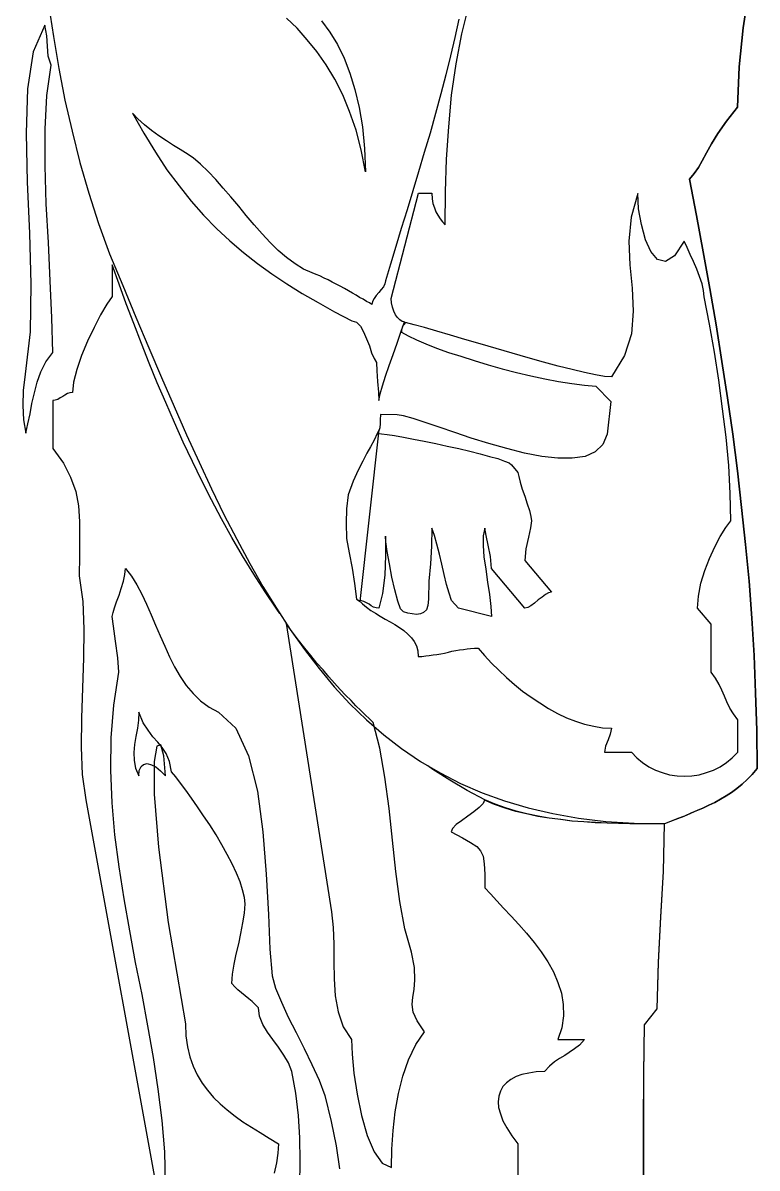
# Model space of a CAD drawing. Extents: x -2825 to -2165, y -3423 to -1661.
# Drawn here: x -2571 to -2173, y -2982 to -2361 of the extents above; entities that cross this region are included whole.
import ezdxf

# ---------------------------------------------------------------- set-up
doc = ezdxf.new("R2010")
doc.units = 0
doc.header["$LTSCALE"] = 1270
doc.header["$MEASUREMENT"] = 0
doc.layers.get('0').update_dxf_attribs({"linetype": 'CONTINUOUS'})

msp = doc.modelspace()

# ---------------------------------------------------------------- linework, layer by layer
at = {"linetype": 'CONTINUOUS'}
for p, q in [((-2177.66, -2343.85), (-2180.78, -2364.08)), ((-2180.78, -2364.08), (-2177.66, -2343.85)), ((-2557.11, -2351.44), (-2554.39, -2368.75)), ((-2333.06, -2367.19), (-2329.17, -2351.44)), ((-2559.06, -2362.52), (-2565.28, -2377.11)), ((-2557.89, -2368.36), (-2559.06, -2362.52)), ((-2422.33, -2364.27), (-2428.16, -2358.83)), ((-2416.88, -2370.5), (-2422.33, -2364.27)), ((-2409.11, -2360.19), (-2404.64, -2366.42)), ((-2334.81, -2359.41), (-2336.95, -2369.33)), ((-2180.78, -2364.08), (-2182.91, -2385.09)), ((-2182.91, -2385.09), (-2180.78, -2364.08)), ((-2557.69, -2374), (-2557.89, -2368.36)), ((-2554.39, -2368.75), (-2551.47, -2386.06)), ((-2411.63, -2376.92), (-2416.88, -2370.5)), ((-2404.64, -2366.42), (-2400.55, -2373.03)), ((-2336.95, -2369.33), (-2339.29, -2379.25)), ((-2336.17, -2383.53), (-2333.06, -2367.19)), ((-2557.3, -2379.44), (-2557.69, -2374)), ((-2406.58, -2384.11), (-2411.63, -2376.92)), ((-2400.55, -2373.03), (-2396.85, -2380.42)), ((-2565.28, -2377.11), (-2568.39, -2397.14)), ((-2555.56, -2384.3), (-2557.3, -2379.44)), ((-2396.85, -2380.42), (-2393.74, -2388.58)), ((-2339.29, -2379.25), (-2341.81, -2389.56)), ((-2557.89, -2400.65), (-2555.56, -2384.3)), ((-2551.47, -2386.06), (-2548.16, -2403.17)), ((-2401.91, -2391.89), (-2406.58, -2384.11)), ((-2393.74, -2388.58), (-2391.02, -2397.53)), ((-2338.7, -2400.45), (-2336.17, -2383.53)), ((-2182.91, -2385.09), (-2183.89, -2407.06)), ((-2183.89, -2407.06), (-2182.91, -2385.09)), ((-2397.63, -2400.26), (-2401.91, -2391.89)), ((-2341.81, -2389.56), (-2344.54, -2399.87)), ((-2568.39, -2397.14), (-2569.17, -2421.07)), ((-2558.86, -2418.92), (-2557.89, -2400.65)), ((-2393.94, -2409.39), (-2397.63, -2400.26)), ((-2391.02, -2397.53), (-2388.68, -2407.26)), ((-2344.54, -2399.87), (-2347.45, -2410.37)), ((-2340.26, -2417.76), (-2338.7, -2400.45)), ((-2548.16, -2403.17), (-2544.28, -2420.1)), ((-2388.68, -2407.26), (-2386.93, -2417.76)), ((-2183.89, -2407.06), (-2189.73, -2414.65)), ((-2189.73, -2414.65), (-2183.89, -2407.06)), ((-2511.6, -2410.18), (-2505.38, -2421.07)), ((-2508.68, -2413.28), (-2511.6, -2410.18)), ((-2504.99, -2416.59), (-2508.68, -2413.28)), ((-2390.44, -2419.51), (-2393.94, -2409.39)), ((-2347.45, -2410.37), (-2350.37, -2421.07)), ((-2558.86, -2438.76), (-2558.86, -2418.92)), ((-2544.28, -2420.1), (-2540, -2437.02)), ((-2501.29, -2419.7), (-2504.99, -2416.59)), ((-2497.21, -2422.62), (-2501.29, -2419.7)), ((-2387.71, -2430.21), (-2390.44, -2419.51)), ((-2386.93, -2417.76), (-2385.96, -2429.43)), ((-2341.42, -2435.27), (-2340.26, -2417.76)), ((-2189.73, -2414.65), (-2194.39, -2421.26)), ((-2194.39, -2421.26), (-2189.73, -2414.65)), ((-2569.17, -2421.07), (-2568.59, -2447.71)), ((-2505.38, -2421.07), (-2499.16, -2431.38)), ((-2493.12, -2425.35), (-2497.21, -2422.62)), ((-2489.43, -2427.87), (-2493.12, -2425.35)), ((-2350.37, -2421.07), (-2353.48, -2431.57)), ((-2194.39, -2421.26), (-2197.89, -2426.9)), ((-2197.89, -2426.9), (-2194.39, -2421.26)), ((-2499.16, -2431.38), (-2492.93, -2440.91)), ((-2485.74, -2430.01), (-2489.43, -2427.87)), ((-2482.81, -2431.76), (-2485.74, -2430.01)), ((-2478.73, -2434.48), (-2482.81, -2431.76)), ((-2385.38, -2442.07), (-2387.71, -2430.21)), ((-2385.96, -2429.43), (-2385.38, -2442.07)), ((-2353.48, -2431.57), (-2356.59, -2442.07)), ((-2200.61, -2431.76), (-2202.94, -2436.04)), ((-2202.94, -2436.04), (-2200.61, -2431.76)), ((-2197.89, -2426.9), (-2200.61, -2431.76)), ((-2200.61, -2431.76), (-2197.89, -2426.9)), ((-2558.28, -2459.38), (-2558.86, -2438.76)), ((-2540, -2437.02), (-2535.14, -2453.54)), ((-2474.65, -2437.99), (-2478.73, -2434.48)), ((-2470.57, -2441.88), (-2474.65, -2437.99)), ((-2342.01, -2452.96), (-2341.42, -2435.27)), ((-2202.94, -2436.04), (-2204.89, -2439.74)), ((-2204.89, -2439.74), (-2202.94, -2436.04)), ((-2492.93, -2440.91), (-2486.32, -2449.65)), ((-2466.48, -2446.16), (-2470.57, -2441.88)), ((-2356.59, -2442.07), (-2359.71, -2452.38)), ((-2207.22, -2443.04), (-2209.76, -2445.96)), ((-2209.76, -2445.96), (-2207.22, -2443.04)), ((-2204.89, -2439.74), (-2207.22, -2443.04)), ((-2207.22, -2443.04), (-2204.89, -2439.74)), ((-2568.59, -2447.71), (-2567.42, -2475.33)), ((-2486.32, -2449.65), (-2479.71, -2458.02)), ((-2462.39, -2450.83), (-2466.48, -2446.16)), ((-2458.31, -2455.69), (-2462.39, -2450.83)), ((-2209.76, -2445.96), (-2206.06, -2465.8)), ((-2206.06, -2465.8), (-2209.76, -2445.96)), ((-2535.14, -2453.54), (-2529.89, -2470.08)), ((-2454.03, -2460.75), (-2458.31, -2455.69)), ((-2371.37, -2510.73), (-2356.59, -2453.54)), ((-2359.71, -2452.38), (-2362.81, -2462.69)), ((-2356.59, -2453.54), (-2349.4, -2453.54)), ((-2349.4, -2453.54), (-2349.21, -2456.66)), ((-2349.21, -2456.66), (-2348.81, -2459.18)), ((-2342.2, -2470.86), (-2342.01, -2452.96)), ((-2237.76, -2453.74), (-2241.46, -2466.58)), ((-2237.37, -2462.1), (-2237.76, -2453.74)), ((-2557.11, -2480.39), (-2558.28, -2459.38)), ((-2479.71, -2458.02), (-2473.09, -2465.61)), ((-2449.95, -2465.8), (-2454.03, -2460.75)), ((-2362.81, -2462.69), (-2365.93, -2472.8)), ((-2348.81, -2459.18), (-2348.03, -2461.52)), ((-2348.03, -2461.52), (-2347.26, -2463.66)), ((-2347.26, -2463.66), (-2346.09, -2465.61)), ((-2235.82, -2470.66), (-2237.37, -2462.1)), ((-2473.09, -2465.61), (-2466.09, -2472.8)), ((-2445.67, -2470.86), (-2449.95, -2465.8)), ((-2346.09, -2465.61), (-2344.93, -2467.55)), ((-2344.93, -2467.55), (-2343.56, -2469.1)), ((-2343.56, -2469.1), (-2342.2, -2470.86)), ((-2241.46, -2466.58), (-2242.62, -2479.61)), ((-2206.06, -2465.8), (-2202.36, -2485.45)), ((-2202.36, -2485.45), (-2206.06, -2465.8)), ((-2567.42, -2475.33), (-2566.64, -2502.95)), ((-2529.89, -2470.08), (-2524.05, -2486.42)), ((-2466.09, -2472.8), (-2458.9, -2479.41)), ((-2441.39, -2475.72), (-2445.67, -2470.86)), ((-2436.92, -2480.39), (-2441.39, -2475.72)), ((-2365.93, -2472.8), (-2368.85, -2482.52)), ((-2233.67, -2478.83), (-2235.82, -2470.66)), ((-2556.14, -2501.2), (-2557.11, -2480.39)), ((-2458.9, -2479.41), (-2451.5, -2485.83)), ((-2432.64, -2484.66), (-2436.92, -2480.39)), ((-2242.62, -2479.61), (-2242.04, -2492.44)), ((-2230.76, -2485.25), (-2233.67, -2478.83)), ((-2212.67, -2479.61), (-2217.92, -2487.58)), ((-2211.12, -2483.11), (-2212.67, -2479.61)), ((-2524.05, -2486.42), (-2516.85, -2503.72)), ((-2451.5, -2485.83), (-2443.92, -2491.67)), ((-2428.16, -2488.55), (-2432.64, -2484.66)), ((-2423.5, -2491.86), (-2428.16, -2488.55)), ((-2368.85, -2482.52), (-2371.76, -2492.06)), ((-2227.06, -2489.52), (-2230.76, -2485.25)), ((-2217.92, -2487.58), (-2222.78, -2490.7)), ((-2209.37, -2486.8), (-2211.12, -2483.11)), ((-2207.61, -2490.7), (-2209.37, -2486.8)), ((-2202.36, -2485.45), (-2198.86, -2505.28)), ((-2198.86, -2505.28), (-2202.36, -2485.45)), ((-2522.49, -2492.44), (-2522.49, -2509.56)), ((-2518.8, -2502.95), (-2522.49, -2492.44)), ((-2443.92, -2491.67), (-2436.14, -2497.31)), ((-2418.83, -2494.78), (-2423.5, -2491.86)), ((-2414.16, -2496.72), (-2418.83, -2494.78)), ((-2371.76, -2492.06), (-2374.49, -2501.2)), ((-2242.04, -2492.44), (-2240.87, -2505.09)), ((-2222.78, -2490.7), (-2227.06, -2489.52)), ((-2205.87, -2494.78), (-2207.61, -2490.7)), ((-2204.31, -2498.86), (-2205.87, -2494.78)), ((-2436.14, -2497.31), (-2427.97, -2502.75)), ((-2412.02, -2497.69), (-2414.16, -2496.72)), ((-2410.08, -2498.47), (-2412.02, -2497.69)), ((-2407.74, -2499.64), (-2410.08, -2498.47)), ((-2405.61, -2500.62), (-2407.74, -2499.64)), ((-2403.46, -2501.78), (-2405.61, -2500.62)), ((-2202.94, -2502.75), (-2204.31, -2498.86)), ((-2566.64, -2502.95), (-2567.03, -2528.81)), ((-2555.17, -2521.23), (-2556.14, -2501.2)), ((-2514.91, -2513.64), (-2518.8, -2502.95)), ((-2516.85, -2503.72), (-2509.66, -2520.84)), ((-2427.97, -2502.75), (-2419.61, -2508)), ((-2401.13, -2502.95), (-2403.46, -2501.78)), ((-2398.99, -2504.11), (-2401.13, -2502.95)), ((-2396.66, -2505.28), (-2398.99, -2504.11)), ((-2394.52, -2506.64), (-2396.66, -2505.28)), ((-2392.38, -2507.81), (-2394.52, -2506.64)), ((-2376.82, -2505.87), (-2378.18, -2507.42)), ((-2375.65, -2504.3), (-2376.82, -2505.87)), ((-2374.88, -2502.75), (-2375.65, -2504.3)), ((-2374.49, -2501.2), (-2374.88, -2502.75)), ((-2240.87, -2505.09), (-2240.29, -2517.53)), ((-2202.17, -2506.45), (-2202.94, -2502.75)), ((-2201.78, -2509.75), (-2202.17, -2506.45)), ((-2198.86, -2505.28), (-2195.36, -2524.92)), ((-2195.36, -2524.92), (-2198.86, -2505.28)), ((-2522.49, -2509.56), (-2525.41, -2513.83)), ((-2419.61, -2508), (-2411.05, -2512.86)), ((-2411.05, -2512.86), (-2402.1, -2517.92)), ((-2390.44, -2508.97), (-2392.38, -2507.81)), ((-2388.49, -2510.14), (-2390.44, -2508.97)), ((-2386.54, -2511.12), (-2388.49, -2510.14)), ((-2384.8, -2512.28), (-2386.54, -2511.12)), ((-2383.23, -2513.06), (-2384.8, -2512.28)), ((-2381.88, -2514.03), (-2383.23, -2513.06)), ((-2381.49, -2512.28), (-2381.88, -2514.03)), ((-2380.71, -2510.73), (-2381.49, -2512.28)), ((-2379.55, -2509.17), (-2380.71, -2510.73)), ((-2378.18, -2507.42), (-2379.55, -2509.17)), ((-2371.18, -2513.06), (-2371.37, -2510.73)), ((-2370.79, -2515.4), (-2371.18, -2513.06)), ((-2199.06, -2524.53), (-2201.78, -2509.75)), ((-2528.91, -2519.48), (-2532.41, -2526.48)), ((-2525.41, -2513.83), (-2528.91, -2519.48)), ((-2510.82, -2524.34), (-2514.91, -2513.64)), ((-2402.1, -2517.92), (-2392.77, -2522.78)), ((-2370.02, -2517.53), (-2370.79, -2515.4)), ((-2369.04, -2519.48), (-2370.02, -2517.53)), ((-2368.06, -2521.04), (-2369.04, -2519.48)), ((-2240.29, -2517.53), (-2241.26, -2529.79)), ((-2554.78, -2539.9), (-2555.17, -2521.23)), ((-2506.74, -2535.04), (-2510.82, -2524.34)), ((-2509.66, -2520.84), (-2502.65, -2537.37)), ((-2392.77, -2522.78), (-2390.24, -2523.56)), ((-2390.24, -2523.56), (-2388.1, -2525.7)), ((-2388.1, -2525.7), (-2386.35, -2528.81)), ((-2366.71, -2522.2), (-2368.06, -2521.04)), ((-2365.54, -2523.17), (-2366.71, -2522.2)), ((-2366.12, -2529), (-2364.18, -2523.37)), ((-2364.18, -2523.37), (-2365.54, -2523.17)), ((-2364.77, -2524.92), (-2365.54, -2526.29)), ((-2363.59, -2523.75), (-2364.77, -2524.92)), ((-2358.93, -2524.92), (-2363.59, -2523.75)), ((-2353.28, -2526.48), (-2358.93, -2524.92)), ((-2196.33, -2539.7), (-2199.06, -2524.53)), ((-2195.36, -2524.92), (-2192.25, -2544.76)), ((-2192.25, -2544.76), (-2195.36, -2524.92)), ((-2567.03, -2528.81), (-2569.76, -2551.76)), ((-2532.41, -2526.48), (-2535.91, -2533.87)), ((-2386.35, -2528.81), (-2384.8, -2532.51)), ((-2368.26, -2534.84), (-2366.12, -2529)), ((-2365.54, -2526.29), (-2365.74, -2527.84)), ((-2365.74, -2527.84), (-2365.74, -2529)), ((-2365.74, -2529), (-2362.23, -2530.96)), ((-2362.23, -2530.96), (-2357.76, -2533.09)), ((-2346.67, -2528.42), (-2353.28, -2526.48)), ((-2339.29, -2530.57), (-2346.67, -2528.42)), ((-2331.5, -2532.9), (-2339.29, -2530.57)), ((-2241.26, -2529.79), (-2244.96, -2541.65)), ((-2535.91, -2533.87), (-2539.22, -2541.65)), ((-2502.46, -2545.74), (-2506.74, -2535.04)), ((-2502.65, -2537.37), (-2495.85, -2553.51)), ((-2384.8, -2532.51), (-2383.23, -2536.4)), ((-2383.23, -2536.4), (-2382.07, -2540.1)), ((-2370.4, -2541.07), (-2368.26, -2534.84)), ((-2357.76, -2533.09), (-2352.7, -2535.23)), ((-2352.7, -2535.23), (-2346.87, -2537.56)), ((-2346.87, -2537.56), (-2340.45, -2539.9)), ((-2323.14, -2535.23), (-2331.5, -2532.9)), ((-2314.59, -2537.76), (-2323.14, -2535.23)), ((-2305.83, -2540.29), (-2314.59, -2537.76)), ((-2558.47, -2544.96), (-2554.78, -2539.9)), ((-2539.22, -2541.65), (-2541.75, -2549.23)), ((-2382.07, -2540.1), (-2380.71, -2543.2)), ((-2380.71, -2543.2), (-2379.35, -2545.35)), ((-2372.54, -2547.1), (-2370.4, -2541.07)), ((-2340.45, -2539.9), (-2333.64, -2542.04)), ((-2333.64, -2542.04), (-2326.45, -2544.37)), ((-2326.45, -2544.37), (-2318.86, -2546.71)), ((-2297.27, -2542.82), (-2305.83, -2540.29)), ((-2288.91, -2545.15), (-2297.27, -2542.82)), ((-2244.96, -2541.65), (-2252.15, -2553.12)), ((-2194, -2554.88), (-2196.33, -2539.7)), ((-2563.14, -2556.04), (-2561.2, -2550.41)), ((-2561.2, -2550.41), (-2558.47, -2544.96)), ((-2541.75, -2549.23), (-2543.5, -2556.04)), ((-2498.18, -2556.43), (-2502.46, -2545.74)), ((-2379.35, -2545.35), (-2379.16, -2549.82)), ((-2379.16, -2549.82), (-2378.76, -2555.66)), ((-2374.49, -2552.73), (-2372.54, -2547.1)), ((-2318.86, -2546.71), (-2311.28, -2548.84)), ((-2311.28, -2548.84), (-2303.5, -2550.79)), ((-2280.94, -2547.29), (-2288.91, -2545.15)), ((-2273.35, -2549.23), (-2280.94, -2547.29)), ((-2266.74, -2550.79), (-2273.35, -2549.23)), ((-2192.25, -2544.76), (-2189.14, -2564.6)), ((-2189.14, -2564.6), (-2192.25, -2544.76)), ((-2569.76, -2551.76), (-2570.73, -2560.52)), ((-2564.7, -2561.88), (-2563.14, -2556.04)), ((-2543.5, -2556.04), (-2544.08, -2561.68)), ((-2493.51, -2567.13), (-2498.18, -2556.43)), ((-2495.85, -2553.51), (-2489.04, -2569.26)), ((-2378.76, -2555.66), (-2378.37, -2561.49)), ((-2376.04, -2557.99), (-2374.49, -2552.73)), ((-2303.5, -2550.79), (-2295.72, -2552.54)), ((-2295.72, -2552.54), (-2288.13, -2554.29)), ((-2288.13, -2554.29), (-2280.74, -2555.66)), ((-2280.74, -2555.66), (-2273.54, -2556.82)), ((-2273.54, -2556.82), (-2266.74, -2557.6)), ((-2260.71, -2552.15), (-2266.74, -2550.79)), ((-2255.85, -2552.93), (-2260.71, -2552.15)), ((-2252.15, -2553.12), (-2255.85, -2552.93)), ((-2191.86, -2570.44), (-2194, -2554.88)), ((-2570.73, -2560.52), (-2570.92, -2568.68)), ((-2566.06, -2567.52), (-2564.7, -2561.88)), ((-2548.16, -2563.04), (-2549.34, -2563.82)), ((-2546.8, -2562.27), (-2548.16, -2563.04)), ((-2545.44, -2561.88), (-2546.8, -2562.27)), ((-2544.08, -2561.68), (-2545.44, -2561.88)), ((-2378.37, -2561.49), (-2378.18, -2565.96)), ((-2378.18, -2565.96), (-2377.4, -2562.46)), ((-2377.4, -2562.46), (-2376.04, -2557.99)), ((-2266.74, -2557.6), (-2260.52, -2558.18)), ((-2260.52, -2558.18), (-2252.35, -2566.55)), ((-2570.92, -2568.68), (-2570.53, -2576.46)), ((-2567.03, -2573.16), (-2566.06, -2567.52)), ((-2553.41, -2565.77), (-2554.78, -2565.96)), ((-2554.78, -2565.96), (-2554.78, -2592.02)), ((-2552.05, -2565.38), (-2553.41, -2565.77)), ((-2550.69, -2564.6), (-2552.05, -2565.38)), ((-2549.34, -2563.82), (-2550.69, -2564.6)), ((-2488.85, -2577.82), (-2493.51, -2567.13)), ((-2489.04, -2569.26), (-2482.23, -2584.63)), ((-2252.35, -2566.55), (-2254.49, -2584.24)), ((-2189.14, -2564.6), (-2186.42, -2584.24)), ((-2186.42, -2584.24), (-2189.14, -2564.6)), ((-2568.19, -2578.6), (-2567.03, -2573.16)), ((-2377.21, -2573.54), (-2377.4, -2576.46)), ((-2368.26, -2573.74), (-2377.21, -2573.54)), ((-2364.77, -2574.32), (-2368.26, -2573.74)), ((-2359.51, -2575.69), (-2364.77, -2574.32)), ((-2189.92, -2585.8), (-2191.86, -2570.44)), ((-2570.53, -2576.46), (-2569.37, -2583.66)), ((-2569.37, -2583.66), (-2568.19, -2578.6)), ((-2484.18, -2588.52), (-2488.85, -2577.82)), ((-2377.6, -2580.75), (-2378.57, -2583.85)), ((-2377.4, -2578.41), (-2377.6, -2580.75)), ((-2377.4, -2576.46), (-2377.4, -2578.41)), ((-2353.09, -2577.82), (-2359.51, -2575.69)), ((-2345.51, -2580.36), (-2353.09, -2577.82)), ((-2336.95, -2583.27), (-2345.51, -2580.36)), ((-2482.23, -2584.63), (-2475.43, -2599.41)), ((-2388.29, -2674.87), (-2377.98, -2581.91)), ((-2380.71, -2587.55), (-2382.65, -2591.05)), ((-2378.96, -2583.85), (-2380.71, -2587.55)), ((-2377.98, -2581.91), (-2378.96, -2583.85)), ((-2378.57, -2583.85), (-2376.63, -2584.04)), ((-2376.63, -2584.04), (-2373.51, -2584.44)), ((-2373.51, -2584.44), (-2369.63, -2585.02)), ((-2369.63, -2585.02), (-2364.77, -2585.8)), ((-2364.77, -2585.8), (-2359.32, -2586.97)), ((-2359.32, -2586.97), (-2353.48, -2587.94)), ((-2353.48, -2587.94), (-2347.26, -2589.3)), ((-2328, -2586.38), (-2336.95, -2583.27)), ((-2318.47, -2589.3), (-2328, -2586.38)), ((-2254.49, -2584.24), (-2256.82, -2589.88)), ((-2188.55, -2601.17), (-2189.92, -2585.8)), ((-2186.42, -2584.24), (-2183.89, -2604.08)), ((-2183.89, -2604.08), (-2186.42, -2584.24)), ((-2554.78, -2592.02), (-2548.95, -2600)), ((-2479.12, -2599.02), (-2484.18, -2588.52)), ((-2382.65, -2591.05), (-2384.6, -2594.55)), ((-2347.26, -2589.3), (-2341.03, -2590.66)), ((-2341.03, -2590.66), (-2334.81, -2592.02)), ((-2334.81, -2592.02), (-2328.78, -2593.38)), ((-2328.78, -2593.38), (-2323.14, -2594.94)), ((-2308.75, -2592.02), (-2318.47, -2589.3)), ((-2299.22, -2594.55), (-2308.75, -2592.02)), ((-2260.91, -2593.77), (-2266.35, -2596.3)), ((-2256.82, -2589.88), (-2260.91, -2593.77)), ((-2548.95, -2600), (-2545.06, -2607.58)), ((-2474.07, -2609.52), (-2479.12, -2599.02)), ((-2475.43, -2599.41), (-2468.81, -2613.8)), ((-2386.74, -2598.83), (-2389.27, -2603.69)), ((-2384.6, -2594.55), (-2386.74, -2598.83)), ((-2323.14, -2594.94), (-2318.08, -2596.3)), ((-2318.08, -2596.3), (-2313.61, -2597.47)), ((-2313.61, -2597.47), (-2310.11, -2598.83)), ((-2310.11, -2598.83), (-2307.58, -2599.8)), ((-2307.58, -2599.8), (-2306.22, -2600.78)), ((-2289.89, -2596.3), (-2299.22, -2594.55)), ((-2281.13, -2597.27), (-2289.89, -2596.3)), ((-2273.35, -2597.27), (-2281.13, -2597.27)), ((-2266.35, -2596.3), (-2273.35, -2597.27)), ((-2389.27, -2603.69), (-2391.99, -2609.72)), ((-2306.22, -2600.78), (-2302.72, -2605.06)), ((-2302.72, -2605.06), (-2302.33, -2607.19)), ((-2187.77, -2616.34), (-2188.55, -2601.17)), ((-2183.89, -2604.08), (-2181.55, -2623.92)), ((-2181.55, -2623.92), (-2183.89, -2604.08)), ((-2545.06, -2607.58), (-2542.33, -2615.36)), ((-2468.81, -2619.83), (-2474.07, -2609.52)), ((-2391.99, -2609.72), (-2394.72, -2617.11)), ((-2302.33, -2607.19), (-2301.55, -2610.31)), ((-2301.55, -2610.31), (-2300.39, -2614)), ((-2542.33, -2615.36), (-2540.78, -2623.14)), ((-2468.81, -2613.8), (-2462.01, -2627.8)), ((-2394.72, -2617.11), (-2395.69, -2624.7)), ((-2300.39, -2614), (-2299.03, -2617.89)), ((-2299.03, -2617.89), (-2297.66, -2621.97)), ((-2187.39, -2631.11), (-2187.77, -2616.34)), ((-2540.78, -2623.14), (-2540.19, -2631.5)), ((-2463.37, -2630.14), (-2468.81, -2619.83)), ((-2395.69, -2624.7), (-2395.88, -2632.47)), ((-2297.66, -2621.97), (-2296.5, -2625.67)), ((-2181.55, -2623.92), (-2179.42, -2643.95)), ((-2179.42, -2643.95), (-2181.55, -2623.92)), ((-2457.72, -2640.25), (-2463.37, -2630.14)), ((-2462.01, -2627.8), (-2455.01, -2641.22)), ((-2296.5, -2625.67), (-2295.72, -2628.77)), ((-2295.33, -2631.11), (-2295.91, -2635)), ((-2295.72, -2628.77), (-2295.33, -2631.11)), ((-2190.11, -2634.8), (-2187.39, -2631.11)), ((-2540.19, -2631.5), (-2540.19, -2640.44)), ((-2395.88, -2632.47), (-2395.69, -2640.83)), ((-2349.4, -2635.19), (-2349.6, -2644.92)), ((-2348.03, -2639.08), (-2349.4, -2635.19)), ((-2320.61, -2635.19), (-2321.58, -2639.28)), ((-2320.03, -2639.08), (-2320.61, -2635.19)), ((-2295.91, -2635), (-2297.08, -2640.06)), ((-2193.22, -2639.67), (-2190.11, -2634.8)), ((-2540.19, -2640.44), (-2540.19, -2650.17)), ((-2451.89, -2650.17), (-2457.72, -2640.25)), ((-2455.01, -2641.22), (-2448, -2654.25)), ((-2395.69, -2640.83), (-2394.13, -2648.61)), ((-2374.49, -2639.47), (-2374.49, -2649.97)), ((-2374.3, -2642.58), (-2374.49, -2639.47)), ((-2373.51, -2647.83), (-2374.3, -2642.58)), ((-2346.67, -2643.75), (-2348.03, -2639.08)), ((-2345.32, -2649.2), (-2346.67, -2643.75)), ((-2321.58, -2639.28), (-2321.58, -2644.53)), ((-2318.86, -2644.34), (-2320.03, -2639.08)), ((-2297.08, -2640.06), (-2298.44, -2646.28)), ((-2196.14, -2645.31), (-2193.22, -2639.67)), ((-2394.13, -2648.61), (-2392.57, -2656.78)), ((-2374.49, -2649.97), (-2374.88, -2660.67)), ((-2372.34, -2654.45), (-2373.51, -2647.83)), ((-2349.6, -2644.92), (-2350.18, -2654.45)), ((-2343.95, -2654.64), (-2345.32, -2649.2)), ((-2321.58, -2644.53), (-2321.2, -2650.75)), ((-2317.69, -2650.56), (-2318.86, -2644.34)), ((-2298.44, -2646.28), (-2299.03, -2652.69)), ((-2199.06, -2651.53), (-2196.14, -2645.31)), ((-2179.42, -2643.95), (-2177.47, -2663.98)), ((-2177.47, -2663.98), (-2179.42, -2643.95)), ((-2540.19, -2650.17), (-2540.39, -2661.06)), ((-2445.86, -2660.09), (-2451.89, -2650.17)), ((-2448, -2654.25), (-2441, -2666.7)), ((-2370.99, -2661.64), (-2372.34, -2654.45)), ((-2350.18, -2654.45), (-2350.95, -2663.98)), ((-2342.78, -2660.28), (-2343.95, -2654.64)), ((-2321.2, -2650.75), (-2320.23, -2657.36)), ((-2317.11, -2656.97), (-2317.69, -2650.56)), ((-2299.03, -2652.69), (-2284.64, -2669.81)), ((-2201.59, -2658.14), (-2199.06, -2651.53)), ((-2540.39, -2661.06), (-2538.44, -2674.87)), ((-2516.46, -2663.98), (-2515.69, -2660.28)), ((-2515.69, -2660.28), (-2515.3, -2656.97)), ((-2515.3, -2656.97), (-2512.18, -2661.25)), ((-2512.18, -2661.25), (-2509.27, -2665.92)), ((-2439.64, -2669.62), (-2445.86, -2660.09)), ((-2392.57, -2656.78), (-2391.21, -2665.14)), ((-2374.88, -2660.67), (-2376.04, -2670.59)), ((-2369.43, -2668.64), (-2370.99, -2661.64)), ((-2341.42, -2665.73), (-2342.78, -2660.28)), ((-2320.23, -2657.36), (-2319.25, -2664.37)), ((-2299.03, -2678.56), (-2317.11, -2656.97)), ((-2203.72, -2664.95), (-2201.59, -2658.14)), ((-2518.8, -2671.56), (-2517.63, -2667.86)), ((-2517.63, -2667.86), (-2516.46, -2663.98)), ((-2509.27, -2665.92), (-2506.54, -2670.98)), ((-2441, -2666.7), (-2433.61, -2678.56)), ((-2391.21, -2665.14), (-2390.24, -2673.7)), ((-2350.95, -2663.98), (-2351.15, -2673.7)), ((-2340.06, -2670.4), (-2341.42, -2665.73)), ((-2319.25, -2664.37), (-2318.08, -2671.17)), ((-2204.89, -2671.95), (-2203.72, -2664.95)), ((-2177.47, -2663.98), (-2176.11, -2684.01)), ((-2176.11, -2684.01), (-2177.47, -2663.98)), ((-2520.16, -2675.06), (-2518.8, -2671.56)), ((-2506.54, -2670.98), (-2504.02, -2676.42)), ((-2433.41, -2679.15), (-2439.64, -2669.62)), ((-2390.24, -2673.7), (-2388.29, -2674.87)), ((-2388.88, -2674.29), (-2386.93, -2676.23)), ((-2387.51, -2674.48), (-2388.88, -2674.29)), ((-2386.16, -2674.87), (-2387.51, -2674.48)), ((-2376.04, -2670.59), (-2378.18, -2678.56)), ((-2367.87, -2674.68), (-2369.43, -2668.64)), ((-2366.32, -2678.95), (-2367.87, -2674.68)), ((-2351.15, -2673.7), (-2351.54, -2677)), ((-2338.7, -2674.29), (-2340.06, -2670.4)), ((-2335.01, -2678.56), (-2338.7, -2674.29)), ((-2318.08, -2671.17), (-2317.5, -2677.59)), ((-2291.83, -2674.09), (-2293.77, -2675.84)), ((-2289.69, -2672.53), (-2291.83, -2674.09)), ((-2287.74, -2671.17), (-2289.69, -2672.53)), ((-2286.19, -2670.2), (-2287.74, -2671.17)), ((-2284.64, -2669.81), (-2286.19, -2670.2)), ((-2205.48, -2678.56), (-2204.89, -2671.95)), ((-2538.44, -2674.87), (-2537.85, -2689.85)), ((-2522.49, -2683.03), (-2522.1, -2680.9)), ((-2522.1, -2680.9), (-2521.33, -2678.37)), ((-2521.33, -2678.37), (-2520.16, -2675.06)), ((-2504.02, -2676.42), (-2501.49, -2682.06)), ((-2433.61, -2678.56), (-2426.22, -2690.04)), ((-2431.67, -2681.48), (-2433.41, -2679.15)), ((-2386.93, -2676.23), (-2384.8, -2677.98)), ((-2384.8, -2675.65), (-2386.16, -2674.87)), ((-2383.43, -2676.42), (-2384.8, -2675.65)), ((-2384.8, -2677.98), (-2382.46, -2679.73)), ((-2382.26, -2677.2), (-2383.43, -2676.42)), ((-2382.46, -2679.73), (-2379.93, -2681.28)), ((-2380.91, -2677.98), (-2382.26, -2677.2)), ((-2379.55, -2678.37), (-2380.91, -2677.98)), ((-2378.18, -2678.56), (-2379.55, -2678.37)), ((-2364.77, -2680.51), (-2366.32, -2678.95)), ((-2362.43, -2681.28), (-2364.77, -2680.51)), ((-2353.87, -2680.9), (-2355.62, -2681.67)), ((-2352.31, -2679.34), (-2353.87, -2680.9)), ((-2351.54, -2677), (-2352.31, -2679.34)), ((-2317.11, -2683.03), (-2335.01, -2678.56)), ((-2317.5, -2677.59), (-2317.11, -2683.03)), ((-2297.47, -2678.17), (-2299.03, -2678.56)), ((-2295.72, -2677.2), (-2297.47, -2678.17)), ((-2293.77, -2675.84), (-2295.72, -2677.2)), ((-2198.08, -2687.12), (-2205.48, -2678.56)), ((-2521.91, -2688.29), (-2522.49, -2683.03)), ((-2501.49, -2682.06), (-2499.16, -2687.7)), ((-2428.36, -2686.92), (-2403.66, -2843.1)), ((-2425.06, -2691.4), (-2428.36, -2686.92)), ((-2379.93, -2681.28), (-2377.4, -2682.84)), ((-2377.4, -2682.84), (-2374.68, -2684.4)), ((-2374.68, -2684.4), (-2371.96, -2685.95)), ((-2371.96, -2685.95), (-2369.43, -2687.31)), ((-2360.1, -2681.67), (-2362.43, -2681.28)), ((-2357.76, -2681.87), (-2360.1, -2681.67)), ((-2355.62, -2681.67), (-2357.76, -2681.87)), ((-2198.08, -2713.18), (-2198.08, -2687.12)), ((-2176.11, -2684.01), (-2174.75, -2704.24)), ((-2174.75, -2704.24), (-2176.11, -2684.01)), ((-2537.85, -2689.85), (-2538.05, -2705.6)), ((-2520.74, -2696.45), (-2521.91, -2688.29)), ((-2499.16, -2687.7), (-2496.62, -2693.54)), ((-2426.22, -2690.04), (-2418.44, -2700.93)), ((-2421.55, -2695.87), (-2425.06, -2691.4)), ((-2369.43, -2687.31), (-2366.9, -2689.07)), ((-2366.9, -2689.07), (-2364.57, -2690.62)), ((-2364.57, -2690.62), (-2362.43, -2692.56)), ((-2362.43, -2692.56), (-2360.48, -2694.51)), ((-2519.58, -2705.4), (-2520.74, -2696.45)), ((-2496.62, -2693.54), (-2494.1, -2699.18)), ((-2494.1, -2699.18), (-2491.57, -2704.82)), ((-2418.24, -2700.15), (-2421.55, -2695.87)), ((-2360.48, -2694.51), (-2358.93, -2696.65)), ((-2358.93, -2696.65), (-2357.76, -2698.99)), ((-2357.76, -2698.99), (-2356.98, -2701.71)), ((-2538.05, -2705.6), (-2538.64, -2721.74)), ((-2518.99, -2713.18), (-2519.58, -2705.4)), ((-2491.57, -2704.82), (-2488.85, -2710.27)), ((-2418.44, -2700.93), (-2410.47, -2711.24)), ((-2414.94, -2704.24), (-2418.24, -2700.15)), ((-2411.63, -2708.32), (-2414.94, -2704.24)), ((-2356.98, -2701.71), (-2356.79, -2704.63)), ((-2356.79, -2704.63), (-2354.85, -2704.63)), ((-2354.85, -2704.63), (-2352.7, -2704.43)), ((-2352.7, -2704.43), (-2350.76, -2704.24)), ((-2350.76, -2704.24), (-2348.62, -2703.85)), ((-2348.62, -2703.85), (-2346.67, -2703.65)), ((-2346.67, -2703.65), (-2344.54, -2703.26)), ((-2344.54, -2703.26), (-2342.59, -2702.87)), ((-2342.59, -2702.87), (-2340.45, -2702.29)), ((-2340.45, -2702.29), (-2338.5, -2701.9)), ((-2338.5, -2701.9), (-2336.37, -2701.51)), ((-2336.37, -2701.51), (-2334.43, -2701.12)), ((-2334.43, -2701.12), (-2332.28, -2700.93)), ((-2332.28, -2700.93), (-2330.34, -2700.54)), ((-2330.34, -2700.54), (-2328.39, -2700.35)), ((-2328.39, -2700.35), (-2326.25, -2700.15)), ((-2326.25, -2700.15), (-2324.31, -2700.15)), ((-2324.31, -2700.15), (-2320.81, -2704.24)), ((-2320.81, -2704.24), (-2317.11, -2708.32)), ((-2174.75, -2704.24), (-2173.97, -2724.46)), ((-2173.97, -2724.46), (-2174.75, -2704.24)), ((-2488.85, -2710.27), (-2485.74, -2715.52)), ((-2408.32, -2712.01), (-2411.63, -2708.32)), ((-2410.47, -2711.24), (-2402.3, -2721.16)), ((-2405.22, -2715.71), (-2408.32, -2712.01)), ((-2317.11, -2708.32), (-2313.02, -2712.21)), ((-2521.71, -2731.07), (-2518.99, -2713.18)), ((-2485.74, -2715.52), (-2482.43, -2720.38)), ((-2402.1, -2719.21), (-2405.22, -2715.71)), ((-2313.02, -2712.21), (-2308.94, -2716.1)), ((-2308.94, -2716.1), (-2304.67, -2719.8)), ((-2195.75, -2716.49), (-2198.08, -2713.18)), ((-2193.8, -2719.8), (-2195.75, -2716.49)), ((-2538.64, -2721.74), (-2539.22, -2738.07)), ((-2482.43, -2720.38), (-2478.73, -2724.85)), ((-2402.3, -2721.16), (-2393.74, -2730.3)), ((-2398.99, -2722.51), (-2402.1, -2719.21)), ((-2396.08, -2725.63), (-2398.99, -2722.51)), ((-2304.67, -2719.8), (-2300.19, -2723.49)), ((-2300.19, -2723.49), (-2295.53, -2726.79)), ((-2192.25, -2722.9), (-2193.8, -2719.8)), ((-2190.89, -2726.21), (-2192.25, -2722.9)), ((-2173.97, -2724.46), (-2173.38, -2744.89)), ((-2173.38, -2744.89), (-2173.97, -2724.46)), ((-2478.73, -2724.85), (-2474.65, -2728.74)), ((-2474.65, -2728.74), (-2469.98, -2732.24)), ((-2393.15, -2728.55), (-2396.08, -2725.63)), ((-2393.74, -2730.3), (-2384.8, -2739.05)), ((-2390.63, -2731.46), (-2393.15, -2728.55)), ((-2295.53, -2726.79), (-2290.86, -2729.91)), ((-2290.86, -2729.91), (-2286.19, -2732.82)), ((-2189.53, -2729.33), (-2190.89, -2726.21)), ((-2187.97, -2732.63), (-2189.53, -2729.33)), ((-2523.07, -2748.78), (-2521.71, -2731.07)), ((-2508.1, -2734.97), (-2508.29, -2739.25)), ((-2505.77, -2740.61), (-2508.1, -2734.97)), ((-2469.98, -2732.24), (-2464.93, -2734.97)), ((-2464.93, -2734.97), (-2455.59, -2743.52)), ((-2387.9, -2734), (-2390.63, -2731.46)), ((-2385.57, -2736.33), (-2387.9, -2734)), ((-2383.23, -2738.47), (-2385.57, -2736.33)), ((-2286.19, -2732.82), (-2281.33, -2735.55)), ((-2281.33, -2735.55), (-2276.46, -2737.88)), ((-2186.03, -2735.74), (-2187.97, -2732.63)), ((-2183.69, -2739.05), (-2186.03, -2735.74)), ((-2539.22, -2738.07), (-2539.42, -2753.83)), ((-2508.29, -2739.25), (-2508.88, -2743.52)), ((-2503.04, -2744.69), (-2505.77, -2740.61)), ((-2384.8, -2739.05), (-2375.46, -2747.21)), ((-2381.1, -2740.41), (-2383.23, -2738.47)), ((-2377.6, -2754.42), (-2381.1, -2740.41)), ((-2276.46, -2737.88), (-2271.6, -2739.83)), ((-2271.6, -2739.83), (-2266.74, -2741.38)), ((-2266.74, -2741.38), (-2261.68, -2742.55)), ((-2261.68, -2742.55), (-2257.01, -2743.33)), ((-2183.69, -2756.55), (-2183.69, -2739.05)), ((-2523.27, -2766.28), (-2523.07, -2748.78)), ((-2509.66, -2747.99), (-2510.44, -2752.47)), ((-2508.88, -2743.52), (-2509.66, -2747.99)), ((-2500.52, -2748.19), (-2503.04, -2744.69)), ((-2497.79, -2751.11), (-2500.52, -2748.19)), ((-2455.59, -2743.52), (-2448.78, -2758.5)), ((-2375.46, -2747.21), (-2365.74, -2754.61)), ((-2257.01, -2743.33), (-2252.15, -2743.52)), ((-2252.73, -2746.83), (-2253.9, -2749.94)), ((-2252.15, -2743.52), (-2252.73, -2746.83)), ((-2173.38, -2744.89), (-2173.19, -2765.5)), ((-2173.19, -2765.5), (-2173.38, -2744.89)), ((-2539.42, -2753.83), (-2538.83, -2768.61)), ((-2510.44, -2752.47), (-2510.82, -2756.75)), ((-2498.37, -2753.24), (-2499.74, -2761.61)), ((-2496.24, -2752.66), (-2498.37, -2753.24)), ((-2495.46, -2754.03), (-2497.79, -2751.11)), ((-2494.49, -2758.5), (-2496.24, -2752.66)), ((-2493.32, -2757.33), (-2495.46, -2754.03)), ((-2374.88, -2770.17), (-2377.6, -2754.42)), ((-2365.74, -2754.61), (-2355.62, -2761.61)), ((-2255.27, -2753.24), (-2255.85, -2756.55)), ((-2253.9, -2749.94), (-2255.27, -2753.24)), ((-2510.82, -2756.75), (-2510.63, -2761.03)), ((-2510.63, -2761.03), (-2509.85, -2765.31)), ((-2499.74, -2761.61), (-2499.74, -2779.31)), ((-2493.71, -2769.39), (-2494.49, -2758.5)), ((-2491.57, -2761.61), (-2493.32, -2757.33)), ((-2490.4, -2767.25), (-2491.57, -2761.61)), ((-2448.78, -2758.5), (-2443.92, -2777.75)), ((-2355.62, -2761.61), (-2344.93, -2767.83)), ((-2255.85, -2756.55), (-2241.26, -2756.55)), ((-2241.26, -2756.55), (-2238.34, -2759.67)), ((-2238.34, -2759.67), (-2235.23, -2762.19)), ((-2189.73, -2762.19), (-2186.61, -2759.67)), ((-2186.61, -2759.67), (-2183.69, -2756.55)), ((-2522.49, -2783.98), (-2523.27, -2766.28)), ((-2509.85, -2765.31), (-2508.1, -2769.39)), ((-2508.1, -2769.39), (-2507.9, -2766.47)), ((-2507.9, -2766.47), (-2506.93, -2764.34)), ((-2506.93, -2764.34), (-2505.57, -2763.16)), ((-2505.57, -2763.16), (-2503.63, -2762.77)), ((-2503.63, -2762.77), (-2501.29, -2763.36)), ((-2501.29, -2763.36), (-2498.96, -2764.53)), ((-2498.96, -2764.53), (-2496.43, -2766.66)), ((-2496.43, -2766.66), (-2493.71, -2769.39)), ((-2488.06, -2769.97), (-2490.4, -2767.25)), ((-2348.81, -2765.89), (-2351.54, -2763.95)), ((-2339.68, -2771.72), (-2348.81, -2765.89)), ((-2344.93, -2767.83), (-2333.84, -2773.47)), ((-2235.23, -2762.19), (-2231.92, -2764.53)), ((-2231.92, -2764.53), (-2228.23, -2766.28)), ((-2228.23, -2766.28), (-2224.54, -2767.64)), ((-2224.54, -2767.64), (-2220.65, -2768.81)), ((-2204.51, -2768.81), (-2200.61, -2767.64)), ((-2200.61, -2767.64), (-2196.72, -2766.28)), ((-2196.72, -2766.28), (-2193.22, -2764.53)), ((-2193.22, -2764.53), (-2189.73, -2762.19)), ((-2173.19, -2765.5), (-2175.91, -2768.61)), ((-2175.91, -2768.61), (-2173.19, -2765.5)), ((-2538.83, -2768.61), (-2536.88, -2782.42)), ((-2485.54, -2773.28), (-2488.06, -2769.97)), ((-2482.62, -2777.17), (-2485.54, -2773.28)), ((-2372.54, -2787.09), (-2374.88, -2770.17)), ((-2330.34, -2777.36), (-2339.68, -2771.72)), ((-2333.84, -2773.47), (-2322.17, -2778.53)), ((-2220.65, -2768.81), (-2216.56, -2769.39)), ((-2216.56, -2769.39), (-2212.47, -2769.59)), ((-2212.47, -2769.59), (-2208.58, -2769.39)), ((-2208.58, -2769.39), (-2204.51, -2768.81)), ((-2181.36, -2773.86), (-2184.08, -2776.2)), ((-2184.08, -2776.2), (-2181.36, -2773.86)), ((-2178.63, -2771.33), (-2181.36, -2773.86)), ((-2181.36, -2773.86), (-2178.63, -2771.33)), ((-2175.91, -2768.61), (-2178.63, -2771.33)), ((-2178.63, -2771.33), (-2175.91, -2768.61)), ((-2499.74, -2779.31), (-2497.4, -2808.09)), ((-2479.51, -2781.45), (-2482.62, -2777.17)), ((-2443.92, -2777.75), (-2441, -2799.73)), ((-2320.61, -2782.42), (-2330.34, -2777.36)), ((-2322.17, -2778.53), (-2310.11, -2783)), ((-2189.92, -2780.28), (-2193.02, -2782.03)), ((-2193.02, -2782.03), (-2189.92, -2780.28)), ((-2187, -2778.33), (-2189.92, -2780.28)), ((-2189.92, -2780.28), (-2187, -2778.33)), ((-2184.08, -2776.2), (-2187, -2778.33)), ((-2187, -2778.33), (-2184.08, -2776.2)), ((-2536.88, -2782.42), (-2472.12, -3137.36)), ((-2521.13, -2801.28), (-2522.49, -2783.98)), ((-2476.4, -2786.11), (-2479.51, -2781.45)), ((-2473.09, -2790.98), (-2476.4, -2786.11)), ((-2323.72, -2786.5), (-2326.64, -2788.84)), ((-2321.58, -2784.37), (-2323.72, -2786.5)), ((-2320.81, -2782.61), (-2321.58, -2784.37)), ((-2315.36, -2784.95), (-2320.81, -2782.61)), ((-2315.17, -2784.76), (-2320.61, -2782.42)), ((-2309.72, -2786.89), (-2315.36, -2784.95)), ((-2309.53, -2786.7), (-2315.17, -2784.76)), ((-2310.11, -2783), (-2297.27, -2786.7)), ((-2199.25, -2785.34), (-2202.56, -2786.89)), ((-2202.56, -2786.89), (-2199.25, -2785.34)), ((-2196.14, -2783.78), (-2199.25, -2785.34)), ((-2199.25, -2785.34), (-2196.14, -2783.78)), ((-2193.02, -2782.03), (-2196.14, -2783.78)), ((-2196.14, -2783.78), (-2193.02, -2782.03)), ((-2469.59, -2796.03), (-2473.09, -2790.98)), ((-2370.79, -2804.21), (-2372.54, -2787.09)), ((-2329.95, -2791.17), (-2333.25, -2793.7)), ((-2326.64, -2788.84), (-2329.95, -2791.17)), ((-2303.89, -2788.64), (-2309.72, -2786.89)), ((-2303.69, -2788.45), (-2309.53, -2786.7)), ((-2298.05, -2790.01), (-2303.89, -2788.64)), ((-2297.85, -2790.01), (-2303.69, -2788.45)), ((-2292.02, -2791.37), (-2298.05, -2790.01)), ((-2291.83, -2791.17), (-2297.85, -2790.01)), ((-2297.27, -2786.7), (-2283.85, -2789.81)), ((-2285.8, -2792.34), (-2292.02, -2791.37)), ((-2285.8, -2792.34), (-2291.83, -2791.17)), ((-2279.77, -2793.11), (-2285.8, -2792.34)), ((-2279.58, -2793.11), (-2285.8, -2792.34)), ((-2283.85, -2789.81), (-2269.85, -2792.34)), ((-2269.85, -2792.34), (-2255.07, -2794.09)), ((-2219.87, -2793.9), (-2216.17, -2792.53)), ((-2216.17, -2792.53), (-2219.68, -2793.9)), ((-2212.47, -2791.17), (-2216.17, -2792.53)), ((-2216.17, -2792.53), (-2212.67, -2791.17)), ((-2212.67, -2791.17), (-2209.17, -2789.62)), ((-2209.17, -2789.62), (-2212.47, -2791.17)), ((-2205.67, -2788.25), (-2209.17, -2789.62)), ((-2209.17, -2789.62), (-2205.87, -2788.25)), ((-2205.87, -2788.25), (-2202.56, -2786.89)), ((-2202.56, -2786.89), (-2205.67, -2788.25)), ((-2466.29, -2801.28), (-2469.59, -2796.03)), ((-2338.11, -2797.98), (-2338.9, -2799.73)), ((-2336.17, -2795.84), (-2338.11, -2797.98)), ((-2333.25, -2793.7), (-2336.17, -2795.84)), ((-2273.54, -2793.9), (-2279.77, -2793.11)), ((-2273.35, -2793.9), (-2279.58, -2793.11)), ((-2267.13, -2794.29), (-2273.54, -2793.9)), ((-2267.13, -2794.29), (-2273.35, -2793.9)), ((-2260.91, -2794.87), (-2267.13, -2794.29)), ((-2260.71, -2794.68), (-2267.13, -2794.29)), ((-2254.49, -2795.06), (-2260.91, -2794.87)), ((-2254.49, -2795.06), (-2260.71, -2794.68)), ((-2255.07, -2794.09), (-2239.71, -2795.06)), ((-2248.26, -2795.26), (-2254.49, -2795.06)), ((-2248.07, -2795.26), (-2254.49, -2795.06)), ((-2242.04, -2795.45), (-2248.26, -2795.26)), ((-2241.84, -2795.45), (-2248.07, -2795.26)), ((-2235.62, -2795.45), (-2242.04, -2795.45)), ((-2235.62, -2795.45), (-2241.84, -2795.45)), ((-2239.71, -2795.06), (-2223.56, -2795.45)), ((-2229.6, -2795.45), (-2235.62, -2795.45)), ((-2229.4, -2795.45), (-2235.62, -2795.45)), ((-2223.36, -2795.45), (-2229.6, -2795.45)), ((-2223.36, -2795.45), (-2229.4, -2795.45)), ((-2223.95, -2821.32), (-2223.36, -2795.45)), ((-2223.95, -2821.32), (-2223.36, -2795.45)), ((-2223.95, -2821.32), (-2223.36, -2795.45)), ((-2223.56, -2795.45), (-2219.87, -2793.9)), ((-2219.68, -2793.9), (-2223.36, -2795.45)), ((-2518.8, -2818.79), (-2521.13, -2801.28)), ((-2463.17, -2806.73), (-2466.29, -2801.28)), ((-2441, -2799.73), (-2439.06, -2822.68)), ((-2368.85, -2821.32), (-2370.79, -2804.21)), ((-2338.9, -2799.73), (-2332.86, -2803.03)), ((-2332.86, -2803.03), (-2328.39, -2805.56)), ((-2497.4, -2808.09), (-2492.15, -2848.94)), ((-2460.26, -2811.98), (-2463.17, -2806.73)), ((-2328.39, -2805.56), (-2325.09, -2807.7)), ((-2325.09, -2807.7), (-2322.94, -2810.04)), ((-2322.94, -2810.04), (-2321.58, -2812.95)), ((-2457.53, -2817.04), (-2460.26, -2811.98)), ((-2455.2, -2822.09), (-2457.53, -2817.04)), ((-2321.58, -2812.95), (-2321, -2817.04)), ((-2321, -2817.04), (-2320.61, -2822.68)), ((-2516.07, -2836.1), (-2518.8, -2818.79)), ((-2453.25, -2826.76), (-2455.2, -2822.09)), ((-2439.06, -2822.68), (-2437.89, -2844.46)), ((-2366.71, -2837.46), (-2368.85, -2821.32)), ((-2320.61, -2822.68), (-2320.61, -2830.07)), ((-2225.32, -2845.82), (-2223.95, -2821.32)), ((-2225.32, -2846.02), (-2223.95, -2821.32)), ((-2225.32, -2845.82), (-2223.95, -2821.32)), ((-2451.89, -2831.24), (-2453.25, -2826.76)), ((-2512.96, -2853.41), (-2516.07, -2836.1)), ((-2450.92, -2835.32), (-2451.89, -2831.24)), ((-2450.53, -2838.82), (-2450.92, -2835.32)), ((-2320.61, -2830.07), (-2317.69, -2833.38)), ((-2317.69, -2833.38), (-2314.2, -2837.07)), ((-2450.92, -2843.88), (-2450.53, -2838.82)), ((-2363.99, -2852.24), (-2366.71, -2837.46)), ((-2314.2, -2837.07), (-2310.5, -2841.15)), ((-2310.5, -2841.15), (-2306.42, -2845.44)), ((-2451.7, -2849.13), (-2450.92, -2843.88)), ((-2437.89, -2844.46), (-2437.11, -2863.33)), ((-2403.66, -2843.1), (-2402.88, -2851.66)), ((-2306.42, -2845.44), (-2302.33, -2849.91)), ((-2226.67, -2870.33), (-2225.32, -2845.82)), ((-2226.67, -2870.33), (-2225.32, -2845.82)), ((-2226.67, -2870.52), (-2225.32, -2846.02)), ((-2509.85, -2870.52), (-2512.96, -2853.41)), ((-2492.15, -2848.94), (-2482.81, -2903.78)), ((-2454.03, -2860.41), (-2452.86, -2854.77)), ((-2452.86, -2854.77), (-2451.7, -2849.13)), ((-2402.88, -2851.66), (-2402.49, -2860.6)), ((-2360.48, -2864.89), (-2363.99, -2852.24)), ((-2302.33, -2849.91), (-2298.05, -2854.58)), ((-2298.05, -2854.58), (-2293.97, -2859.63)), ((-2455.4, -2866.05), (-2454.03, -2860.41)), ((-2402.49, -2860.6), (-2402.49, -2869.94)), ((-2293.97, -2859.63), (-2290.08, -2864.69)), ((-2456.56, -2871.49), (-2455.4, -2866.05)), ((-2437.11, -2863.33), (-2435.95, -2877.72)), ((-2358.73, -2873.25), (-2360.48, -2864.89)), ((-2290.08, -2864.69), (-2286.58, -2870.14)), ((-2506.35, -2887.83), (-2509.85, -2870.52)), ((-2457.34, -2876.94), (-2456.56, -2871.49)), ((-2402.49, -2869.94), (-2402.3, -2879.47)), ((-2358.54, -2879.86), (-2358.73, -2873.25)), ((-2286.58, -2870.14), (-2283.46, -2875.58)), ((-2227.26, -2895.61), (-2226.67, -2870.33)), ((-2227.26, -2895.61), (-2226.67, -2870.33)), ((-2227.26, -2895.61), (-2226.67, -2870.52)), ((-2457.72, -2882), (-2457.34, -2876.94)), ((-2435.95, -2877.72), (-2434, -2884.53)), ((-2402.3, -2879.47), (-2401.71, -2888.61)), ((-2283.46, -2875.58), (-2281.13, -2881.41)), ((-2456.17, -2883.75), (-2457.72, -2882)), ((-2454.43, -2885.31), (-2456.17, -2883.75)), ((-2452.47, -2887.05), (-2454.43, -2885.31)), ((-2434, -2884.53), (-2430.89, -2892.11)), ((-2359.71, -2889.39), (-2358.93, -2885.11)), ((-2358.93, -2885.11), (-2358.54, -2879.86)), ((-2281.13, -2881.41), (-2279.19, -2887.25)), ((-2503.24, -2904.95), (-2506.35, -2887.83)), ((-2450.53, -2888.61), (-2452.47, -2887.05)), ((-2448.59, -2890.17), (-2450.53, -2888.61)), ((-2446.64, -2891.72), (-2448.59, -2890.17)), ((-2444.89, -2893.47), (-2446.64, -2891.72)), ((-2401.71, -2888.61), (-2400.16, -2897.36)), ((-2360.1, -2893.28), (-2359.71, -2889.39)), ((-2279.19, -2887.25), (-2278.21, -2893.28)), ((-2443.33, -2895.03), (-2444.89, -2893.47)), ((-2442.75, -2899.7), (-2443.33, -2895.03)), ((-2430.89, -2892.11), (-2427.19, -2900.09)), ((-2400.16, -2897.36), (-2397.43, -2905.34)), ((-2359.51, -2897.55), (-2360.1, -2893.28)), ((-2357.37, -2902.22), (-2359.51, -2897.55)), ((-2278.21, -2893.28), (-2278.02, -2899.5)), ((-2234.26, -2904.37), (-2227.26, -2895.61)), ((-2234.26, -2904.37), (-2227.26, -2895.61)), ((-2234.26, -2904.37), (-2227.26, -2895.61)), ((-2482.81, -2903.78), (-2482.62, -2910.2)), ((-2441, -2904.17), (-2442.75, -2899.7)), ((-2438.47, -2908.25), (-2441, -2904.17)), ((-2427.19, -2900.09), (-2422.91, -2908.45)), ((-2353.28, -2908.06), (-2357.37, -2902.22)), ((-2278.02, -2899.5), (-2278.99, -2905.92)), ((-2234.46, -2930.62), (-2234.26, -2904.37)), ((-2234.46, -2930.82), (-2234.26, -2904.37)), ((-2234.46, -2930.62), (-2234.26, -2904.37)), ((-2500.13, -2922.06), (-2503.24, -2904.95)), ((-2482.62, -2910.2), (-2481.84, -2916.23)), ((-2435.56, -2912.34), (-2438.47, -2908.25)), ((-2422.91, -2908.45), (-2418.63, -2917.2)), ((-2397.43, -2905.34), (-2392.96, -2912.34)), ((-2358.15, -2915.06), (-2353.28, -2908.06)), ((-2278.99, -2905.92), (-2281.13, -2912.34)), ((-2481.84, -2916.23), (-2480.48, -2921.67)), ((-2432.44, -2916.42), (-2435.56, -2912.34)), ((-2429.53, -2920.7), (-2432.44, -2916.42)), ((-2392.96, -2912.34), (-2392.57, -2920.31)), ((-2362.04, -2923.23), (-2358.15, -2915.06)), ((-2281.13, -2912.34), (-2266.74, -2912.34)), ((-2269.47, -2915.26), (-2272.18, -2917.39)), ((-2266.74, -2912.34), (-2269.47, -2915.26)), ((-2497.6, -2939.18), (-2500.13, -2922.06)), ((-2480.48, -2921.67), (-2478.73, -2926.73)), ((-2427, -2924.98), (-2429.53, -2920.7)), ((-2418.63, -2917.2), (-2414.36, -2925.76)), ((-2392.57, -2920.31), (-2391.6, -2930.43)), ((-2280.16, -2922.64), (-2282.88, -2924.4)), ((-2277.43, -2920.9), (-2280.16, -2922.64)), ((-2274.91, -2919.34), (-2277.43, -2920.9)), ((-2272.18, -2917.39), (-2274.91, -2919.34)), ((-2478.73, -2926.73), (-2476.59, -2931.4)), ((-2425.25, -2929.65), (-2427, -2924.98)), ((-2414.36, -2925.76), (-2410.47, -2934.32)), ((-2365.15, -2932.17), (-2362.04, -2923.23)), ((-2285.61, -2926.73), (-2288.32, -2929.65)), ((-2282.88, -2924.4), (-2285.61, -2926.73)), ((-2476.59, -2931.4), (-2473.87, -2935.87)), ((-2423.11, -2941.32), (-2425.25, -2929.65)), ((-2410.47, -2934.32), (-2407.35, -2942.68)), ((-2391.6, -2930.43), (-2389.85, -2941.9)), ((-2367.48, -2941.51), (-2365.15, -2932.17)), ((-2306.61, -2933.93), (-2308.94, -2935.68)), ((-2303.69, -2932.37), (-2306.61, -2933.93)), ((-2300.58, -2931.2), (-2303.69, -2932.37)), ((-2296.88, -2930.43), (-2300.58, -2931.2)), ((-2292.8, -2929.84), (-2296.88, -2930.43)), ((-2288.32, -2929.65), (-2292.8, -2929.84)), ((-2234.65, -2958.24), (-2234.46, -2930.82)), ((-2234.46, -2958.04), (-2234.46, -2930.62)), ((-2234.46, -2958.04), (-2234.46, -2930.62)), ((-2495.46, -2956.1), (-2497.6, -2939.18)), ((-2473.87, -2935.87), (-2470.95, -2939.76)), ((-2470.95, -2939.76), (-2467.64, -2943.65)), ((-2421.55, -2953.38), (-2423.11, -2941.32)), ((-2369.24, -2951.43), (-2367.48, -2941.51)), ((-2312.25, -2940.35), (-2313.02, -2943.07)), ((-2310.89, -2937.81), (-2312.25, -2940.35)), ((-2308.94, -2935.68), (-2310.89, -2937.81)), ((-2467.64, -2943.65), (-2464.15, -2947.15)), ((-2464.15, -2947.15), (-2460.26, -2950.46)), ((-2407.35, -2942.68), (-2403.85, -2956.68)), ((-2389.85, -2941.9), (-2387.51, -2953.38)), ((-2313.02, -2943.07), (-2313.41, -2945.98)), ((-2313.41, -2945.98), (-2313.22, -2949.1)), ((-2460.26, -2950.46), (-2455.98, -2953.77)), ((-2455.98, -2953.77), (-2451.7, -2956.87)), ((-2420.97, -2965.63), (-2421.55, -2953.38)), ((-2387.51, -2953.38), (-2384.41, -2964.27)), ((-2370.4, -2961.54), (-2369.24, -2951.43)), ((-2313.22, -2949.1), (-2312.25, -2952.59)), ((-2312.25, -2952.59), (-2310.89, -2956.29)), ((-2494.1, -2973.21), (-2495.46, -2956.1)), ((-2451.7, -2956.87), (-2447.03, -2959.8)), ((-2447.03, -2959.8), (-2442.36, -2962.71)), ((-2403.85, -2956.68), (-2401.13, -2969.91)), ((-2310.89, -2956.29), (-2308.75, -2960.18)), ((-2308.75, -2960.18), (-2306.03, -2964.46)), ((-2234.65, -2986.63), (-2234.65, -2958.24)), ((-2234.46, -2986.63), (-2234.46, -2958.04)), ((-2234.46, -2986.63), (-2234.46, -2958.04)), ((-2442.36, -2962.71), (-2437.5, -2965.82)), ((-2437.5, -2965.82), (-2432.44, -2968.74)), ((-2420.78, -2978.27), (-2420.97, -2965.63)), ((-2384.41, -2964.27), (-2380.71, -2973.21)), ((-2370.99, -2971.66), (-2370.4, -2961.54)), ((-2306.03, -2964.46), (-2302.72, -2968.74)), ((-2432.44, -2968.74), (-2432.83, -2973.8)), ((-2401.13, -2969.91), (-2399.38, -2982.35)), ((-2371.18, -2981.58), (-2370.99, -2971.66)), ((-2302.72, -2968.74), (-2302.72, -3003.16)), ((-2493.71, -2990.33), (-2494.1, -2973.21)), ((-2432.83, -2973.8), (-2433.61, -2979.05)), ((-2420.97, -2991.3), (-2420.78, -2978.27)), ((-2380.71, -2973.21), (-2376.24, -2979.25)), ((-2433.61, -2979.05), (-2434.78, -2984.69)), ((-2376.24, -2979.25), (-2371.18, -2981.58))]:
    msp.add_line(p, q, dxfattribs=at)

doc.saveas('drawing.dxf')
